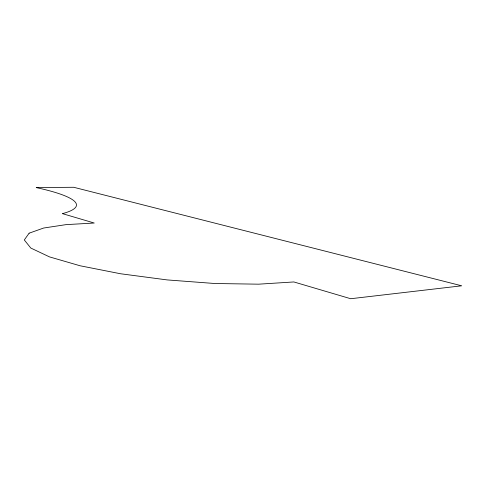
<?xml version="1.0" encoding="UTF-8"?>
<svg xmlns="http://www.w3.org/2000/svg" width="486" height="486" viewBox="0 0 486 486"><rect width="100%" height="100%" fill="white"/><g stroke="black" fill="none" stroke-linecap="round" stroke-linejoin="round"><path stroke-width="0.73" d="M29.13 233.183L24.3 239.956L30.794 248.042L49.505 256.894L80.081 265.769L120.516 273.752L167.111 279.912L214.897 283.514L258.631 284.176L293.86 281.953L350.698 298.726L461.7 285.804L73.696 187.274L36.207 187.578A175.082 23.893 3.1 0 1 62.439 213.64L94.26 223.031L66.023 224.635L43.673 228.025L29.13 233.183"/></g></svg>
